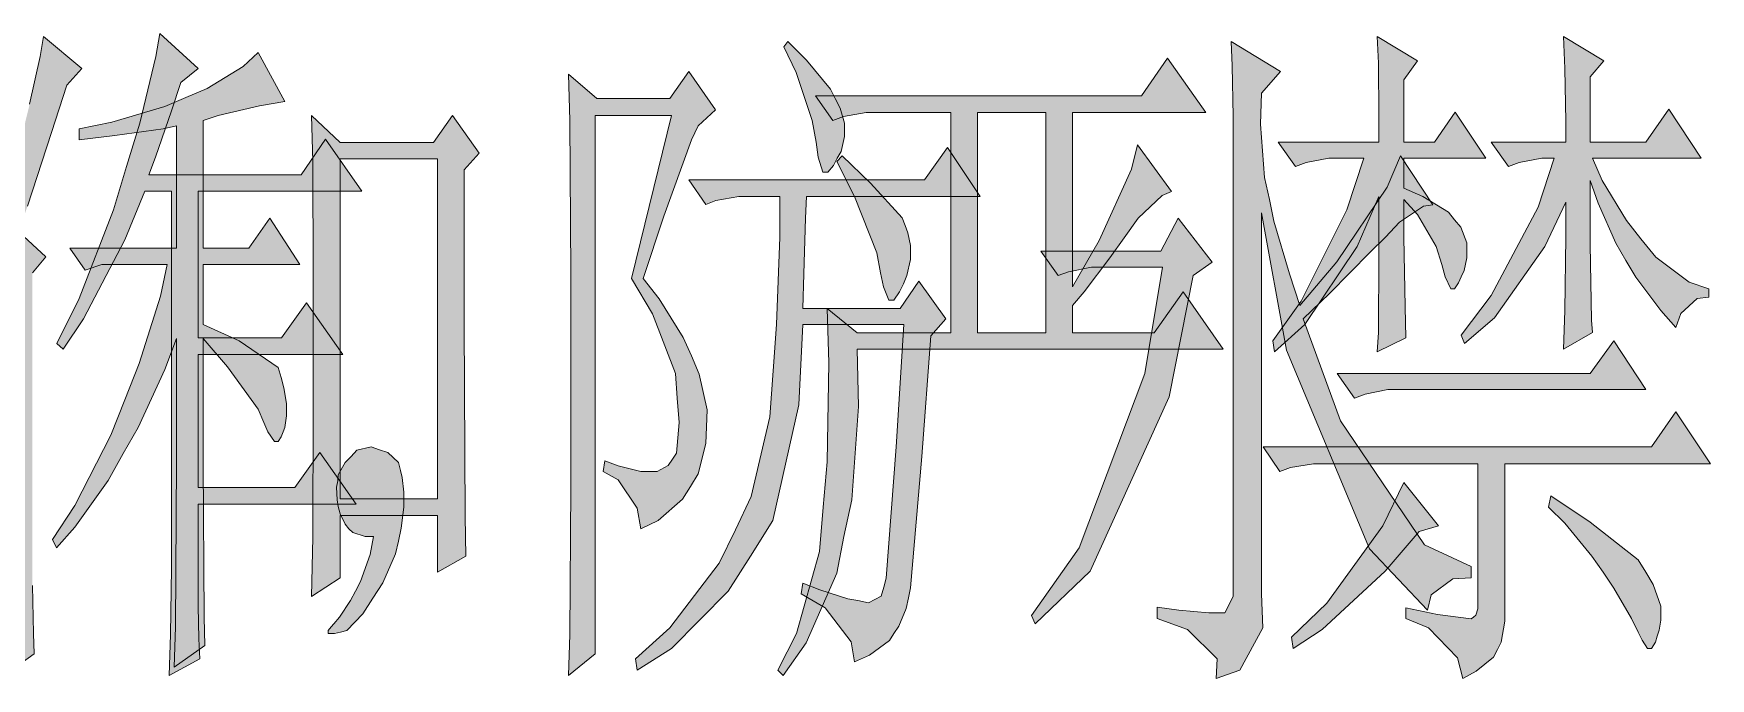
# Model space of a CAD drawing. Header units: millimetres. Extents: x 0 to 414, y 0 to 292.
# Drawn here: x 144.82 to 155.46, y 82.44 to 86.53 of the extents above; entities that cross this region are included whole.
import ezdxf

# ---------------------------------------------------------------- set-up
doc = ezdxf.new("R2010")
doc.units = ezdxf.units.MM

msp = doc.modelspace()

# ---------------------------------------------------------------- hatches: boundary and pattern name
h = msp.add_hatch(color=0)
h.dxf.hatch_style = 2
h.paths.add_polyline_path([(144.81175, 83.195583), (144.81175, 83.02625), (144.818806, 82.722861), (144.822333, 82.592333), (144.631833, 82.45475), (144.635361, 82.729917), (144.642417, 83.206167), (144.642417, 83.403722), (144.642417, 85.044139), (144.533056, 84.800722), (144.30375, 84.387972), (144.183806, 84.215111), (144.148528, 84.250389), (144.250833, 84.447944), (144.43075, 84.874806), (144.508361, 85.104111), (144.5895, 85.333417), (144.709444, 85.732056), (144.751778, 85.904917), (144.794111, 86.077778), (144.861139, 86.381167), (144.882306, 86.508167), (145.125722, 86.303556), (145.030472, 86.197722), (144.931694, 85.897861), (144.78, 85.432194), (144.727083, 85.266389), (144.896417, 85.111167), (144.81175, 85.008861)])
h = msp.add_hatch(color=0)
h.dxf.hatch_style = 2
h.paths.add_polyline_path([(145.863028, 83.541306), (145.863028, 82.973333), (145.863028, 82.895722), (145.866556, 82.687583), (145.873611, 82.560583), (145.679583, 82.45475), (145.686639, 82.715806), (145.693694, 83.135611), (145.693694, 83.301417), (145.693694, 85.527444), (145.524361, 85.527444), (145.397361, 85.217), (145.136306, 84.716056), (145.005778, 84.525556), (144.966972, 84.560833), (145.108083, 84.846583), (145.326806, 85.4075), (145.407944, 85.682667), (145.492611, 85.957833), (145.594917, 86.381167), (145.619611, 86.525806), (145.863028, 86.303556), (145.753667, 86.215361), (145.693694, 86.035444), (145.591389, 85.742639), (145.549056, 85.62975), (146.515667, 85.62975), (146.670889, 85.855528), (146.900194, 85.527444), (145.863028, 85.527444), (145.863028, 84.596111), (146.392194, 84.596111), (146.550944, 84.818361), (146.78025, 84.490278), (145.863028, 84.490278), (145.863028, 83.647139), (146.476861, 83.647139), (146.635611, 83.869389), (146.864917, 83.541306)])
h = msp.add_hatch(color=0)
h.dxf.hatch_style = 2
h.paths.add_polyline_path([(149.602472, 86.476417), (149.722417, 86.356472), (149.874111, 86.173028), (149.902333, 86.113056), (149.934083, 86.053083), (149.962306, 85.957833), (149.962306, 85.922556), (149.962306, 85.873167), (149.941139, 85.777917), (149.916444, 85.735583), (149.89175, 85.689722), (149.856472, 85.647389), (149.842361, 85.647389), (149.824722, 85.647389), (149.7965, 85.742639), (149.782389, 85.837889), (149.757694, 85.975472), (149.655389, 86.278861), (149.577778, 86.441139)])
h = msp.add_hatch(color=0)
h.dxf.hatch_style = 2
h.paths.add_polyline_path([(152.414111, 86.476417), (152.728083, 86.285917), (152.608139, 86.148333), (152.601083, 85.950778), (152.625778, 85.612111), (152.657528, 85.474528), (152.68575, 85.336944), (152.784528, 85.001806), (152.851556, 84.800722), (153.084389, 85.079417), (153.405417, 85.552139), (153.490083, 85.749694), (153.694694, 85.43925), (153.634722, 85.432194), (153.483028, 85.329889), (153.394833, 85.234639), (153.296056, 85.139389), (153.038528, 84.878333), (152.872722, 84.716056), (153.109083, 84.070472), (153.641778, 83.283778), (153.938111, 83.146194), (153.938111, 83.075639), (153.821694, 83.068583), (153.684111, 82.966278), (153.659417, 82.871028), (153.292528, 83.259083), (152.766889, 84.5185), (152.608139, 85.389861), (152.608139, 82.973333), (152.615194, 82.758139), (152.470556, 82.490028), (152.318861, 82.437111), (152.325917, 82.560583), (152.138944, 82.747556), (151.944917, 82.818111), (151.944917, 82.888667), (152.0825, 82.871028), (152.273, 82.853389), (152.325917, 82.853389), (152.375306, 82.853389), (152.428222, 82.955694), (152.428222, 83.058), (152.428222, 85.837889), (152.428222, 86.000167), (152.421167, 86.321194)])
h = msp.add_hatch(color=0)
h.dxf.hatch_style = 2
h.paths.add_polyline_path([(153.51125, 85.474528), (153.51125, 85.234639), (153.518306, 84.793667), (153.521833, 84.596111), (153.341917, 84.507917), (153.348972, 84.631389), (153.3525, 85.12175), (153.3525, 85.492167), (153.214917, 85.174667), (152.883306, 84.680778), (152.689278, 84.507917), (152.678694, 84.578472), (152.858611, 84.828944), (153.147889, 85.4075), (153.25725, 85.735583), (153.112611, 85.735583), (153.035, 85.735583), (152.890361, 85.707361), (152.823333, 85.682667), (152.713972, 85.837889), (153.3525, 85.837889), (153.3525, 86.000167), (153.348972, 86.338833), (153.341917, 86.508167), (153.595917, 86.352944), (153.51125, 86.233), (153.51125, 85.837889), (153.705278, 85.837889), (153.835806, 86.028389), (154.029833, 85.735583), (153.51125, 85.735583), (153.51125, 85.545083), (153.631194, 85.492167), (153.793472, 85.393389), (153.832278, 85.344), (153.871083, 85.298139), (153.909889, 85.199361), (153.909889, 85.146444), (153.909889, 85.104111), (153.89225, 85.022972), (153.874611, 84.984167), (153.856972, 84.945361), (153.832278, 84.906556), (153.807583, 84.906556), (153.772306, 84.984167), (153.751139, 85.061778), (153.715861, 85.174667), (153.595917, 85.379278)])
h = msp.add_hatch(color=0)
h.dxf.hatch_style = 2
h.paths.add_polyline_path([(154.537833, 85.837889), (154.537833, 85.968417), (154.530778, 86.303556), (154.523722, 86.508167), (154.777722, 86.352944), (154.693056, 86.250639), (154.693056, 85.837889), (155.045833, 85.837889), (155.190472, 86.046028), (155.395083, 85.735583), (154.707167, 85.735583), (154.767139, 85.594472), (154.922361, 85.340472), (155.014083, 85.224056), (155.109333, 85.107639), (155.321, 84.948889), (155.444472, 84.906556), (155.444472, 84.853639), (155.370389, 84.846583), (155.268083, 84.751333), (155.236333, 84.663139), (155.141083, 84.768972), (154.982333, 84.980639), (154.918833, 85.086472), (154.855333, 85.195833), (154.742444, 85.449833), (154.693056, 85.594472), (154.693056, 85.188778), (154.700111, 84.709), (154.707167, 84.631389), (154.523722, 84.525556), (154.530778, 84.768972), (154.537833, 85.234639), (154.537833, 85.456889), (154.403778, 85.174667), (154.086278, 84.723111), (153.895778, 84.560833), (153.874611, 84.61375), (154.065111, 84.864222), (154.361444, 85.425139), (154.46375, 85.735583), (154.386139, 85.735583), (154.2415, 85.707361), (154.174472, 85.682667), (154.065111, 85.837889)])
h = msp.add_hatch(color=0)
h.dxf.hatch_style = 2
h.paths.add_polyline_path([(145.894778, 84.592583), (145.894778, 83.798833), (145.901833, 82.825167), (145.905361, 82.64525), (145.711333, 82.507667), (145.718389, 82.765194), (145.725444, 83.809417), (145.725444, 84.592583), (145.651361, 84.395028), (145.482028, 84.028139), (145.386778, 83.862333), (145.291528, 83.693), (145.079861, 83.396667), (144.963444, 83.266139), (144.93875, 83.319056), (145.079861, 83.53425), (145.309167, 83.97875), (145.397361, 84.204528), (145.489083, 84.433833), (145.623139, 84.860694), (145.665472, 85.061778), (145.252722, 85.061778), (145.146889, 85.0265), (145.048111, 85.164083), (145.725444, 85.164083), (145.725444, 85.940194), (145.640778, 85.922556), (145.333861, 85.880222), (145.108083, 85.852), (145.108083, 85.922556), (145.316222, 85.964889), (145.651361, 86.063667), (145.785417, 86.120111), (145.919472, 86.176556), (146.148778, 86.317667), (146.244028, 86.405861), (146.413361, 86.095417), (146.251083, 86.067194), (145.990028, 86.007222), (145.894778, 85.975472), (145.894778, 85.164083), (146.184056, 85.164083), (146.318111, 85.354583), (146.508611, 85.061778), (145.894778, 85.061778), (145.894778, 84.680778), (146.124083, 84.578472), (146.371028, 84.409139), (146.388667, 84.345639), (146.406306, 84.278611), (146.423944, 84.179833), (146.423944, 84.144556), (146.423944, 84.102222), (146.413361, 84.028139), (146.402778, 83.999917), (146.388667, 83.968167), (146.371028, 83.939944), (146.346333, 83.939944), (146.304, 83.999917), (146.279306, 84.059889), (146.244028, 84.144556), (146.05, 84.412667)])
h = msp.add_hatch(color=0)
h.paths.add_polyline_path([(149.538972, 82.490028), (149.658917, 82.722861), (149.803556, 83.241444), (149.82825, 83.523667), (149.852944, 83.809417), (149.863528, 84.437361), (149.852944, 84.783083), (150.043444, 84.627861), (150.636111, 84.627861), (150.636111, 86.024861), (150.1775, 86.024861), (150.099889, 86.024861), (149.95525, 86.000167), (149.888222, 85.975472), (149.778861, 86.130694), (151.846139, 86.130694), (152.011944, 86.370583), (152.255361, 86.024861), (151.408694, 86.024861), (151.408694, 84.920667), (151.578028, 85.213472), (151.782639, 85.665028), (151.821444, 85.82025), (152.036639, 85.523917), (151.976667, 85.499222), (151.824972, 85.354583), (151.736778, 85.231111), (151.645056, 85.104111), (151.482778, 84.888917), (151.408694, 84.800722), (151.408694, 84.627861), (151.927278, 84.627861), (152.110722, 84.888917), (152.364722, 84.525556), (150.043444, 84.525556), (150.0505, 84.162194), (150.008167, 83.569528), (149.958778, 83.336694), (149.912917, 83.103861), (149.718889, 82.662889), (149.57425, 82.45475)])
h.paths.add_polyline_path([(150.805444, 86.024861), (150.805444, 84.627861), (151.239361, 84.627861), (151.239361, 86.024861)])
h = msp.add_hatch(color=0)
h.dxf.hatch_style = 2
h.paths.add_polyline_path([(148.212528, 82.45475), (148.219583, 82.715806), (148.226639, 83.650667), (148.226639, 84.328), (148.226639, 85.005333), (148.219583, 85.975472), (148.212528, 86.268278), (148.392444, 86.113056), (148.854583, 86.113056), (148.974528, 86.285917), (149.143861, 86.0425), (149.0345, 85.940194), (148.992167, 85.852), (148.815778, 85.368694), (148.68525, 84.973583), (148.787556, 84.843056), (148.93925, 84.599639), (148.992167, 84.483222), (149.041556, 84.366806), (149.090944, 84.141028), (149.087417, 84.031667), (149.083889, 83.925833), (149.0345, 83.735333), (148.985111, 83.654194), (148.935722, 83.573056), (148.7805, 83.439), (148.671139, 83.386083), (148.646444, 83.516611), (148.5265, 83.696528), (148.43125, 83.749444), (148.441833, 83.816472), (148.5265, 83.784722), (148.671139, 83.749444), (148.731111, 83.749444), (148.773444, 83.749444), (148.844, 83.78825), (148.872222, 83.827056), (148.896917, 83.865861), (148.914556, 84.059889), (148.900444, 84.215111), (148.889861, 84.370333), (148.745222, 84.747806), (148.611167, 84.973583), (148.865167, 86.007222), (148.381861, 86.007222), (148.381861, 82.592333)])
h = msp.add_hatch(color=0)
h.paths.add_polyline_path([(147.549306, 85.6615), (147.549306, 84.687833), (147.556361, 83.463694), (147.559889, 83.213222), (147.379972, 83.110917), (147.379972, 83.47075), (146.762611, 83.47075), (146.762611, 83.075639), (146.582694, 82.955694), (146.58975, 83.333167), (146.593278, 84.141028), (146.593278, 84.567889), (146.593278, 84.99475), (146.58975, 85.714417), (146.582694, 86.007222), (146.762611, 85.834361), (147.355278, 85.834361), (147.475222, 86.007222), (147.644556, 85.767333)])
h.paths.add_polyline_path([(146.762611, 85.732056), (146.762611, 83.576583), (147.379972, 83.576583), (147.379972, 85.732056)])
h = msp.add_hatch(color=0)
h.dxf.hatch_style = 2
h.paths.add_polyline_path([(150.509111, 84.610222), (150.452667, 83.844694), (150.382111, 83.012139), (150.368, 82.948639), (150.353889, 82.881611), (150.308028, 82.768722), (150.276278, 82.722861), (150.248056, 82.677), (150.121056, 82.585278), (150.025806, 82.542944), (150.004639, 82.669944), (149.838833, 82.885139), (149.687139, 82.973333), (149.697722, 83.040361), (149.807083, 82.998028), (149.983472, 82.941583), (150.046972, 82.931), (150.114, 82.916889), (150.195139, 82.959222), (150.212778, 83.015667), (150.226889, 83.072111), (150.290389, 83.904667), (150.339778, 84.680778), (149.697722, 84.680778), (149.673028, 84.172778), (149.507222, 83.439), (149.366111, 83.213222), (149.225, 82.990972), (148.865167, 82.627611), (148.646444, 82.490028), (148.635861, 82.560583), (148.854583, 82.758139), (149.168556, 83.167361), (149.270861, 83.379028), (149.369639, 83.590694), (149.489583, 84.095167), (149.51075, 84.387972), (149.531917, 84.680778), (149.553083, 85.234639), (149.553083, 85.492167), (149.373167, 85.492167), (149.292028, 85.492167), (149.147389, 85.467472), (149.083889, 85.442778), (148.974528, 85.598), (150.470306, 85.598), (150.614944, 85.802611), (150.823083, 85.492167), (149.722417, 85.492167), (149.715361, 85.354583), (149.704778, 85.001806), (149.697722, 84.783083), (150.315083, 84.783083), (150.435028, 84.955944), (150.604361, 84.716056)])
h = msp.add_hatch(color=0)
h.dxf.hatch_style = 2
h.paths.add_polyline_path([(149.912917, 85.714417), (149.948194, 85.749694), (150.128111, 85.576833), (150.329194, 85.358111), (150.346833, 85.308722), (150.364472, 85.262861), (150.382111, 85.181722), (150.382111, 85.146444), (150.382111, 85.093528), (150.357417, 84.991222), (150.33625, 84.938306), (150.311556, 84.888917), (150.276278, 84.836), (150.262167, 84.836), (150.244528, 84.836), (150.20925, 84.920667), (150.191611, 85.008861), (150.166917, 85.135861), (150.025806, 85.492167)])
h = msp.add_hatch(color=0)
h.dxf.hatch_style = 2
h.paths.add_polyline_path([(151.172333, 82.782833), (151.147639, 82.83575), (151.451028, 83.266139), (151.867306, 84.370333), (151.980194, 85.044139), (151.60625, 85.044139), (151.528639, 85.044139), (151.384, 85.015917), (151.316972, 84.991222), (151.207611, 85.146444), (151.969611, 85.146444), (152.078972, 85.354583), (152.294167, 85.075889), (152.174222, 84.991222), (152.022528, 84.222167), (151.521583, 83.117972)])
h = msp.add_hatch(color=0)
h.dxf.hatch_style = 2
h.paths.add_polyline_path([(153.087917, 84.370333), (154.693056, 84.370333), (154.841222, 84.578472), (155.045833, 84.268028), (153.486556, 84.268028), (153.408944, 84.268028), (153.264306, 84.239806), (153.197278, 84.215111)])
h = msp.add_hatch(color=0)
h.dxf.hatch_style = 2
h.paths.add_polyline_path([(153.521833, 82.885139), (153.722917, 82.842806), (153.938111, 82.814583), (153.952222, 82.825167), (153.966333, 82.839278), (153.980444, 82.878083), (153.980444, 82.902778), (153.980444, 83.798833), (153.017361, 83.798833), (152.936222, 83.798833), (152.791583, 83.774139), (152.724556, 83.749444), (152.618722, 83.904667), (155.081111, 83.904667), (155.236333, 84.126917), (155.455056, 83.798833), (154.149778, 83.798833), (154.149778, 82.885139), (154.149778, 82.800472), (154.128611, 82.666417), (154.103917, 82.620556), (154.079222, 82.571167), (153.969861, 82.482972), (153.885194, 82.437111), (153.849917, 82.567639), (153.666472, 82.758139), (153.521833, 82.818111)])
h = msp.add_hatch(color=0)
h.dxf.hatch_style = 2
h.paths.add_polyline_path([(146.861389, 82.990972), (146.893139, 83.050944), (146.953111, 83.223806), (146.974278, 83.336694), (146.921361, 83.336694), (146.84375, 83.361389), (146.819056, 83.386083), (146.794361, 83.414306), (146.762611, 83.481333), (146.752028, 83.527194), (146.744972, 83.569528), (146.741444, 83.650667), (146.7485, 83.689472), (146.752028, 83.728278), (146.794361, 83.805889), (146.833167, 83.844694), (146.868444, 83.8835), (146.960167, 83.904667), (147.013083, 83.887028), (147.066, 83.869389), (147.133028, 83.805889), (147.147139, 83.7565), (147.157722, 83.710639), (147.168306, 83.618917), (147.168306, 83.576583), (147.168306, 83.523667), (147.150667, 83.389611), (147.133028, 83.308472), (147.115389, 83.227333), (147.03425, 83.043889), (146.97075, 82.945111), (146.90725, 82.846333), (146.804944, 82.7405), (146.766139, 82.729917), (146.727333, 82.722861), (146.688528, 82.722861), (146.688528, 82.7405), (146.706167, 82.765194), (146.723806, 82.782833), (146.759083, 82.825167), (146.829639, 82.931)])
h = msp.add_hatch(color=0)
h.dxf.hatch_style = 2
h.paths.add_polyline_path([(153.51125, 83.678889), (153.729972, 83.403722), (153.6065, 83.368444), (153.391306, 83.117972), (152.992667, 82.747556), (152.809222, 82.627611), (152.798639, 82.698167), (153.020889, 82.913361), (153.377194, 83.403722)])
h = msp.add_hatch(color=0)
h.dxf.hatch_style = 2
h.paths.add_polyline_path([(154.442583, 83.594222), (154.693056, 83.428417), (154.996444, 83.188528), (155.045833, 83.110917), (155.091694, 83.033306), (155.141083, 82.895722), (155.141083, 82.83575), (155.141083, 82.807528), (155.1305, 82.744028), (155.116389, 82.705222), (155.105806, 82.666417), (155.081111, 82.627611), (155.070528, 82.627611), (155.056417, 82.627611), (155.021139, 82.680528), (154.996444, 82.729917), (154.954111, 82.818111), (154.841222, 83.008611), (154.774194, 83.110917), (154.703639, 83.213222), (154.530778, 83.421361), (154.428472, 83.523667)])

# ---------------------------------------------------------------- linework, layer by layer
at = {"color": 0, "lineweight": 0}
for points in [[(144.794111, 86.077778), (144.861139, 86.381167), (144.882306, 86.508167), (145.125722, 86.303556), (145.030472, 86.197722), (144.931694, 85.897861), (144.78, 85.432194)], [(144.727083, 85.266389), (144.896417, 85.111167), (144.81175, 85.008861)], [(144.81175, 83.02625), (144.818806, 82.722861), (144.822333, 82.592333), (144.631833, 82.45475)]]:
    msp.add_lwpolyline(points, dxfattribs=at)
for points in [[(145.863028, 83.541306), (145.863028, 82.973333), (145.863028, 82.895722), (145.866556, 82.687583), (145.873611, 82.560583), (145.679583, 82.45475), (145.686639, 82.715806), (145.693694, 83.135611), (145.693694, 83.301417), (145.693694, 85.527444), (145.524361, 85.527444), (145.397361, 85.217), (145.136306, 84.716056), (145.005778, 84.525556), (144.966972, 84.560833), (145.108083, 84.846583), (145.326806, 85.4075), (145.407944, 85.682667), (145.492611, 85.957833), (145.594917, 86.381167), (145.619611, 86.525806), (145.863028, 86.303556), (145.753667, 86.215361), (145.693694, 86.035444), (145.591389, 85.742639), (145.549056, 85.62975), (146.515667, 85.62975), (146.670889, 85.855528), (146.900194, 85.527444), (145.863028, 85.527444), (145.863028, 84.596111), (146.392194, 84.596111), (146.550944, 84.818361), (146.78025, 84.490278), (145.863028, 84.490278), (145.863028, 83.647139), (146.476861, 83.647139), (146.635611, 83.869389), (146.864917, 83.541306)], [(149.602472, 86.476417), (149.722417, 86.356472), (149.874111, 86.173028), (149.902333, 86.113056), (149.934083, 86.053083), (149.962306, 85.957833), (149.962306, 85.922556), (149.962306, 85.873167), (149.941139, 85.777917), (149.916444, 85.735583), (149.89175, 85.689722), (149.856472, 85.647389), (149.842361, 85.647389), (149.824722, 85.647389), (149.7965, 85.742639), (149.782389, 85.837889), (149.757694, 85.975472), (149.655389, 86.278861), (149.577778, 86.441139)], [(152.414111, 86.476417), (152.728083, 86.285917), (152.608139, 86.148333), (152.601083, 85.950778), (152.625778, 85.612111), (152.657528, 85.474528), (152.68575, 85.336944), (152.784528, 85.001806), (152.851556, 84.800722), (153.084389, 85.079417), (153.405417, 85.552139), (153.490083, 85.749694), (153.694694, 85.43925), (153.634722, 85.432194), (153.483028, 85.329889), (153.394833, 85.234639), (153.296056, 85.139389), (153.038528, 84.878333), (152.872722, 84.716056), (153.109083, 84.070472), (153.641778, 83.283778), (153.938111, 83.146194), (153.938111, 83.075639), (153.821694, 83.068583), (153.684111, 82.966278), (153.659417, 82.871028), (153.292528, 83.259083), (152.766889, 84.5185), (152.608139, 85.389861), (152.608139, 82.973333), (152.615194, 82.758139), (152.470556, 82.490028), (152.318861, 82.437111), (152.325917, 82.560583), (152.138944, 82.747556), (151.944917, 82.818111), (151.944917, 82.888667), (152.0825, 82.871028), (152.273, 82.853389), (152.325917, 82.853389), (152.375306, 82.853389), (152.428222, 82.955694), (152.428222, 83.058), (152.428222, 85.837889), (152.428222, 86.000167), (152.421167, 86.321194)], [(153.51125, 85.474528), (153.51125, 85.234639), (153.518306, 84.793667), (153.521833, 84.596111), (153.341917, 84.507917), (153.348972, 84.631389), (153.3525, 85.12175), (153.3525, 85.492167), (153.214917, 85.174667), (152.883306, 84.680778), (152.689278, 84.507917), (152.678694, 84.578472), (152.858611, 84.828944), (153.147889, 85.4075), (153.25725, 85.735583), (153.112611, 85.735583), (153.035, 85.735583), (152.890361, 85.707361), (152.823333, 85.682667), (152.713972, 85.837889), (153.3525, 85.837889), (153.3525, 86.000167), (153.348972, 86.338833), (153.341917, 86.508167), (153.595917, 86.352944), (153.51125, 86.233), (153.51125, 85.837889), (153.705278, 85.837889), (153.835806, 86.028389), (154.029833, 85.735583), (153.51125, 85.735583), (153.51125, 85.545083), (153.631194, 85.492167), (153.793472, 85.393389), (153.832278, 85.344), (153.871083, 85.298139), (153.909889, 85.199361), (153.909889, 85.146444), (153.909889, 85.104111), (153.89225, 85.022972), (153.874611, 84.984167), (153.856972, 84.945361), (153.832278, 84.906556), (153.807583, 84.906556), (153.772306, 84.984167), (153.751139, 85.061778), (153.715861, 85.174667), (153.595917, 85.379278)], [(154.537833, 85.837889), (154.537833, 85.968417), (154.530778, 86.303556), (154.523722, 86.508167), (154.777722, 86.352944), (154.693056, 86.250639), (154.693056, 85.837889), (155.045833, 85.837889), (155.190472, 86.046028), (155.395083, 85.735583), (154.707167, 85.735583), (154.767139, 85.594472), (154.922361, 85.340472), (155.014083, 85.224056), (155.109333, 85.107639), (155.321, 84.948889), (155.444472, 84.906556), (155.444472, 84.853639), (155.370389, 84.846583), (155.268083, 84.751333), (155.236333, 84.663139), (155.141083, 84.768972), (154.982333, 84.980639), (154.918833, 85.086472), (154.855333, 85.195833), (154.742444, 85.449833), (154.693056, 85.594472), (154.693056, 85.188778), (154.700111, 84.709), (154.707167, 84.631389), (154.523722, 84.525556), (154.530778, 84.768972), (154.537833, 85.234639), (154.537833, 85.456889), (154.403778, 85.174667), (154.086278, 84.723111), (153.895778, 84.560833), (153.874611, 84.61375), (154.065111, 84.864222), (154.361444, 85.425139), (154.46375, 85.735583), (154.386139, 85.735583), (154.2415, 85.707361), (154.174472, 85.682667), (154.065111, 85.837889)], [(145.894778, 84.592583), (145.894778, 83.798833), (145.901833, 82.825167), (145.905361, 82.64525), (145.711333, 82.507667), (145.718389, 82.765194), (145.725444, 83.809417), (145.725444, 84.592583), (145.651361, 84.395028), (145.482028, 84.028139), (145.386778, 83.862333), (145.291528, 83.693), (145.079861, 83.396667), (144.963444, 83.266139), (144.93875, 83.319056), (145.079861, 83.53425), (145.309167, 83.97875), (145.397361, 84.204528), (145.489083, 84.433833), (145.623139, 84.860694), (145.665472, 85.061778), (145.252722, 85.061778), (145.146889, 85.0265), (145.048111, 85.164083), (145.725444, 85.164083), (145.725444, 85.940194), (145.640778, 85.922556), (145.333861, 85.880222), (145.108083, 85.852), (145.108083, 85.922556), (145.316222, 85.964889), (145.651361, 86.063667), (145.785417, 86.120111), (145.919472, 86.176556), (146.148778, 86.317667), (146.244028, 86.405861), (146.413361, 86.095417), (146.251083, 86.067194), (145.990028, 86.007222), (145.894778, 85.975472), (145.894778, 85.164083), (146.184056, 85.164083), (146.318111, 85.354583), (146.508611, 85.061778), (145.894778, 85.061778), (145.894778, 84.680778), (146.124083, 84.578472), (146.371028, 84.409139), (146.388667, 84.345639), (146.406306, 84.278611), (146.423944, 84.179833), (146.423944, 84.144556), (146.423944, 84.102222), (146.413361, 84.028139), (146.402778, 83.999917), (146.388667, 83.968167), (146.371028, 83.939944), (146.346333, 83.939944), (146.304, 83.999917), (146.279306, 84.059889), (146.244028, 84.144556), (146.05, 84.412667)], [(149.538972, 82.490028), (149.658917, 82.722861), (149.803556, 83.241444), (149.82825, 83.523667), (149.852944, 83.809417), (149.863528, 84.437361), (149.852944, 84.783083), (150.043444, 84.627861), (150.636111, 84.627861), (150.636111, 86.024861), (150.1775, 86.024861), (150.099889, 86.024861), (149.95525, 86.000167), (149.888222, 85.975472), (149.778861, 86.130694), (151.846139, 86.130694), (152.011944, 86.370583), (152.255361, 86.024861), (151.408694, 86.024861), (151.408694, 84.920667), (151.578028, 85.213472), (151.782639, 85.665028), (151.821444, 85.82025), (152.036639, 85.523917), (151.976667, 85.499222), (151.824972, 85.354583), (151.736778, 85.231111), (151.645056, 85.104111), (151.482778, 84.888917), (151.408694, 84.800722), (151.408694, 84.627861), (151.927278, 84.627861), (152.110722, 84.888917), (152.364722, 84.525556), (150.043444, 84.525556), (150.0505, 84.162194), (150.008167, 83.569528), (149.958778, 83.336694), (149.912917, 83.103861), (149.718889, 82.662889), (149.57425, 82.45475)], [(148.212528, 82.45475), (148.219583, 82.715806), (148.226639, 83.650667), (148.226639, 84.328), (148.226639, 85.005333), (148.219583, 85.975472), (148.212528, 86.268278), (148.392444, 86.113056), (148.854583, 86.113056), (148.974528, 86.285917), (149.143861, 86.0425), (149.0345, 85.940194), (148.992167, 85.852), (148.815778, 85.368694), (148.68525, 84.973583), (148.787556, 84.843056), (148.93925, 84.599639), (148.992167, 84.483222), (149.041556, 84.366806), (149.090944, 84.141028), (149.087417, 84.031667), (149.083889, 83.925833), (149.0345, 83.735333), (148.985111, 83.654194), (148.935722, 83.573056), (148.7805, 83.439), (148.671139, 83.386083), (148.646444, 83.516611), (148.5265, 83.696528), (148.43125, 83.749444), (148.441833, 83.816472), (148.5265, 83.784722), (148.671139, 83.749444), (148.731111, 83.749444), (148.773444, 83.749444), (148.844, 83.78825), (148.872222, 83.827056), (148.896917, 83.865861), (148.914556, 84.059889), (148.900444, 84.215111), (148.889861, 84.370333), (148.745222, 84.747806), (148.611167, 84.973583), (148.865167, 86.007222), (148.381861, 86.007222), (148.381861, 82.592333)], [(147.549306, 85.6615), (147.549306, 84.687833), (147.556361, 83.463694), (147.559889, 83.213222), (147.379972, 83.110917), (147.379972, 83.47075), (146.762611, 83.47075), (146.762611, 83.075639), (146.582694, 82.955694), (146.58975, 83.333167), (146.593278, 84.141028), (146.593278, 84.567889), (146.593278, 84.99475), (146.58975, 85.714417), (146.582694, 86.007222), (146.762611, 85.834361), (147.355278, 85.834361), (147.475222, 86.007222), (147.644556, 85.767333)], [(150.805444, 86.024861), (150.805444, 84.627861), (151.239361, 84.627861), (151.239361, 86.024861)], [(146.762611, 85.732056), (146.762611, 83.576583), (147.379972, 83.576583), (147.379972, 85.732056)], [(150.509111, 84.610222), (150.452667, 83.844694), (150.382111, 83.012139), (150.368, 82.948639), (150.353889, 82.881611), (150.308028, 82.768722), (150.276278, 82.722861), (150.248056, 82.677), (150.121056, 82.585278), (150.025806, 82.542944), (150.004639, 82.669944), (149.838833, 82.885139), (149.687139, 82.973333), (149.697722, 83.040361), (149.807083, 82.998028), (149.983472, 82.941583), (150.046972, 82.931), (150.114, 82.916889), (150.195139, 82.959222), (150.212778, 83.015667), (150.226889, 83.072111), (150.290389, 83.904667), (150.339778, 84.680778), (149.697722, 84.680778), (149.673028, 84.172778), (149.507222, 83.439), (149.366111, 83.213222), (149.225, 82.990972), (148.865167, 82.627611), (148.646444, 82.490028), (148.635861, 82.560583), (148.854583, 82.758139), (149.168556, 83.167361), (149.270861, 83.379028), (149.369639, 83.590694), (149.489583, 84.095167), (149.51075, 84.387972), (149.531917, 84.680778), (149.553083, 85.234639), (149.553083, 85.492167), (149.373167, 85.492167), (149.292028, 85.492167), (149.147389, 85.467472), (149.083889, 85.442778), (148.974528, 85.598), (150.470306, 85.598), (150.614944, 85.802611), (150.823083, 85.492167), (149.722417, 85.492167), (149.715361, 85.354583), (149.704778, 85.001806), (149.697722, 84.783083), (150.315083, 84.783083), (150.435028, 84.955944), (150.604361, 84.716056)], [(149.912917, 85.714417), (149.948194, 85.749694), (150.128111, 85.576833), (150.329194, 85.358111), (150.346833, 85.308722), (150.364472, 85.262861), (150.382111, 85.181722), (150.382111, 85.146444), (150.382111, 85.093528), (150.357417, 84.991222), (150.33625, 84.938306), (150.311556, 84.888917), (150.276278, 84.836), (150.262167, 84.836), (150.244528, 84.836), (150.20925, 84.920667), (150.191611, 85.008861), (150.166917, 85.135861), (150.025806, 85.492167)], [(151.172333, 82.782833), (151.147639, 82.83575), (151.451028, 83.266139), (151.867306, 84.370333), (151.980194, 85.044139), (151.60625, 85.044139), (151.528639, 85.044139), (151.384, 85.015917), (151.316972, 84.991222), (151.207611, 85.146444), (151.969611, 85.146444), (152.078972, 85.354583), (152.294167, 85.075889), (152.174222, 84.991222), (152.022528, 84.222167), (151.521583, 83.117972)], [(153.087917, 84.370333), (154.693056, 84.370333), (154.841222, 84.578472), (155.045833, 84.268028), (153.486556, 84.268028), (153.408944, 84.268028), (153.264306, 84.239806), (153.197278, 84.215111)], [(153.521833, 82.885139), (153.722917, 82.842806), (153.938111, 82.814583), (153.952222, 82.825167), (153.966333, 82.839278), (153.980444, 82.878083), (153.980444, 82.902778), (153.980444, 83.798833), (153.017361, 83.798833), (152.936222, 83.798833), (152.791583, 83.774139), (152.724556, 83.749444), (152.618722, 83.904667), (155.081111, 83.904667), (155.236333, 84.126917), (155.455056, 83.798833), (154.149778, 83.798833), (154.149778, 82.885139), (154.149778, 82.800472), (154.128611, 82.666417), (154.103917, 82.620556), (154.079222, 82.571167), (153.969861, 82.482972), (153.885194, 82.437111), (153.849917, 82.567639), (153.666472, 82.758139), (153.521833, 82.818111)], [(146.861389, 82.990972), (146.893139, 83.050944), (146.953111, 83.223806), (146.974278, 83.336694), (146.921361, 83.336694), (146.84375, 83.361389), (146.819056, 83.386083), (146.794361, 83.414306), (146.762611, 83.481333), (146.752028, 83.527194), (146.744972, 83.569528), (146.741444, 83.650667), (146.7485, 83.689472), (146.752028, 83.728278), (146.794361, 83.805889), (146.833167, 83.844694), (146.868444, 83.8835), (146.960167, 83.904667), (147.013083, 83.887028), (147.066, 83.869389), (147.133028, 83.805889), (147.147139, 83.7565), (147.157722, 83.710639), (147.168306, 83.618917), (147.168306, 83.576583), (147.168306, 83.523667), (147.150667, 83.389611), (147.133028, 83.308472), (147.115389, 83.227333), (147.03425, 83.043889), (146.97075, 82.945111), (146.90725, 82.846333), (146.804944, 82.7405), (146.766139, 82.729917), (146.727333, 82.722861), (146.688528, 82.722861), (146.688528, 82.7405), (146.706167, 82.765194), (146.723806, 82.782833), (146.759083, 82.825167), (146.829639, 82.931)], [(153.51125, 83.678889), (153.729972, 83.403722), (153.6065, 83.368444), (153.391306, 83.117972), (152.992667, 82.747556), (152.809222, 82.627611), (152.798639, 82.698167), (153.020889, 82.913361), (153.377194, 83.403722)], [(154.442583, 83.594222), (154.693056, 83.428417), (154.996444, 83.188528), (155.045833, 83.110917), (155.091694, 83.033306), (155.141083, 82.895722), (155.141083, 82.83575), (155.141083, 82.807528), (155.1305, 82.744028), (155.116389, 82.705222), (155.105806, 82.666417), (155.081111, 82.627611), (155.070528, 82.627611), (155.056417, 82.627611), (155.021139, 82.680528), (154.996444, 82.729917), (154.954111, 82.818111), (154.841222, 83.008611), (154.774194, 83.110917), (154.703639, 83.213222), (154.530778, 83.421361), (154.428472, 83.523667)]]:
    msp.add_lwpolyline(points, close=True, dxfattribs=at)

doc.saveas('drawing.dxf')
